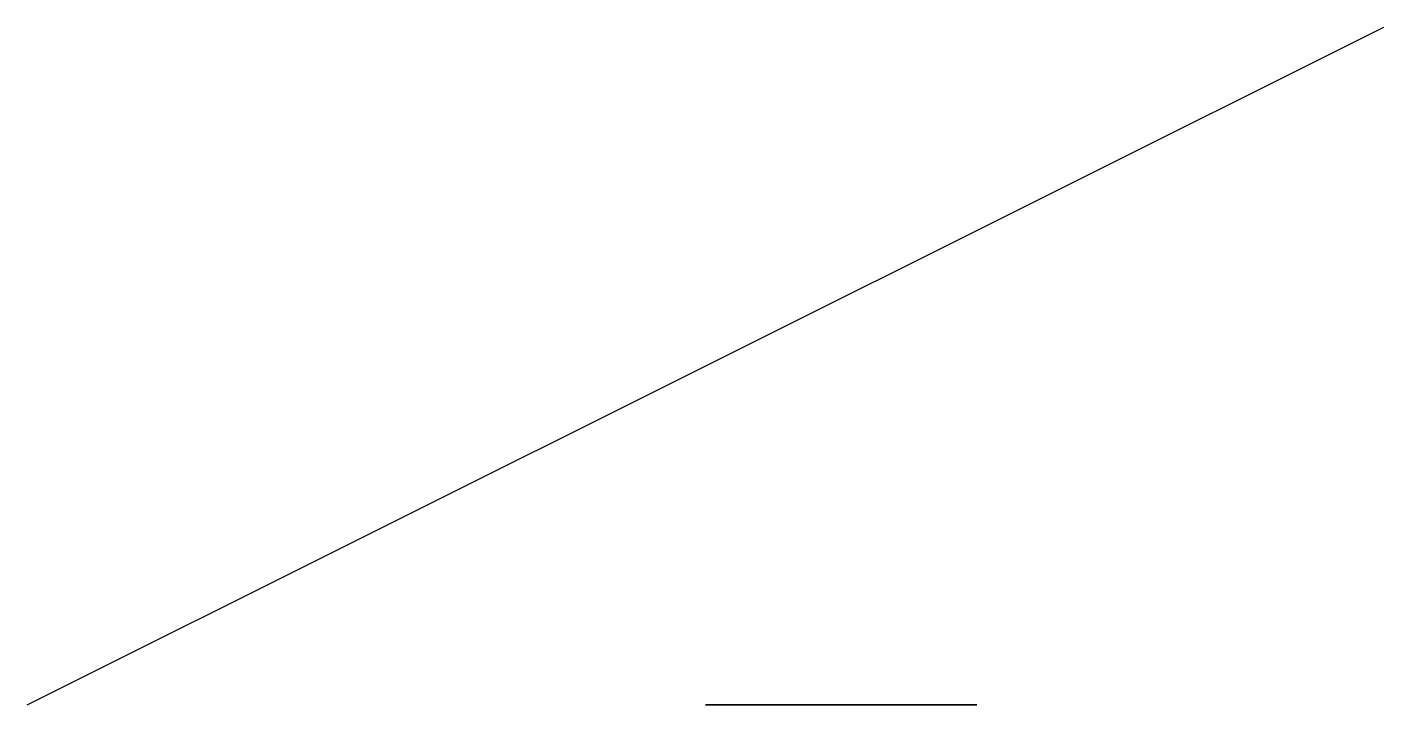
# Model space of a CAD drawing. Header units: millimetres. Extents: x 0 to 20, y 0 to 10.
import ezdxf

# ---------------------------------------------------------------- set-up
doc = ezdxf.new("R2010")
doc.units = ezdxf.units.MM
doc.layers.add('test-face', color=7, linetype='CONTINUOUS')
doc.layers.add('test-line', color=7, linetype='CONTINUOUS')

msp = doc.modelspace()

# ---------------------------------------------------------------- linework, layer by layer
at = {"layer": 'test-face', "color": 3}
msp.add_3dface([(10, 0), (14, 0), (14, 0, 5), (10, 0, 5)], dxfattribs=at)
at = {"layer": 'test-line'}
msp.add_line((0, 0), (20, 10), dxfattribs=at)

doc.saveas('drawing.dxf')
